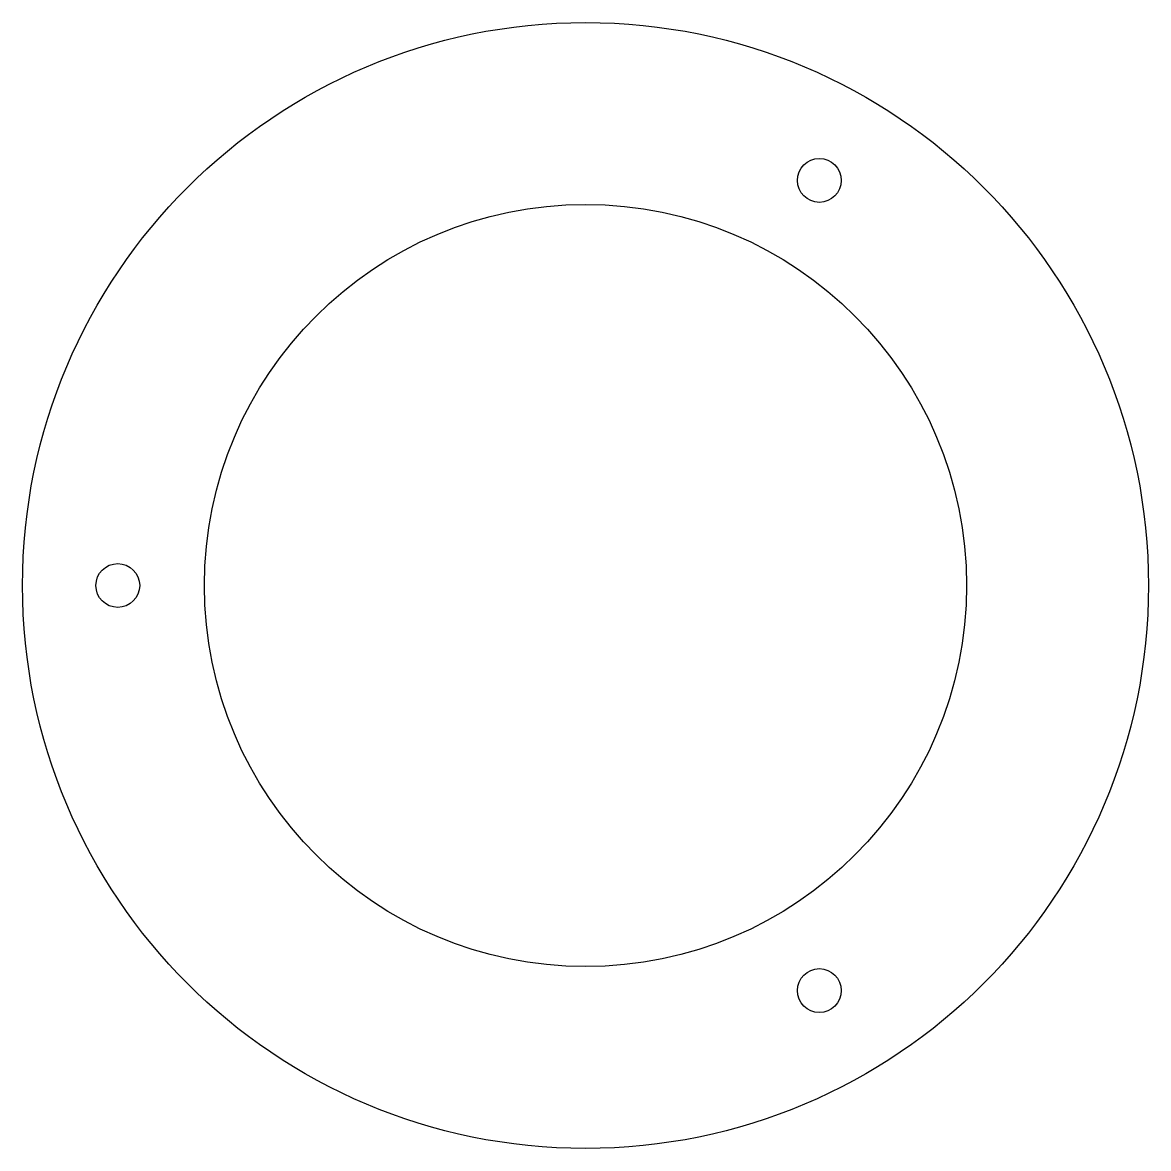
# Model space of a CAD drawing. Header units: millimetres. Extents: x -32.5 to 32.5, y -32.5 to 32.5.
import ezdxf

# ---------------------------------------------------------------- set-up
doc = ezdxf.new("R2010")
doc.units = ezdxf.units.MM
doc.layers.get('0').update_dxf_attribs({"linetype": 'CONTINUOUS'})

msp = doc.modelspace()

# ---------------------------------------------------------------- linework, layer by layer
for centre, radius in [((0, 0), 32.5), ((13.5, 23.383), 1.264), ((0, 0), 22), ((-27, 0), 1.264), ((13.5, -23.383), 1.264)]:
    msp.add_circle(centre, radius)

doc.saveas('drawing.dxf')
